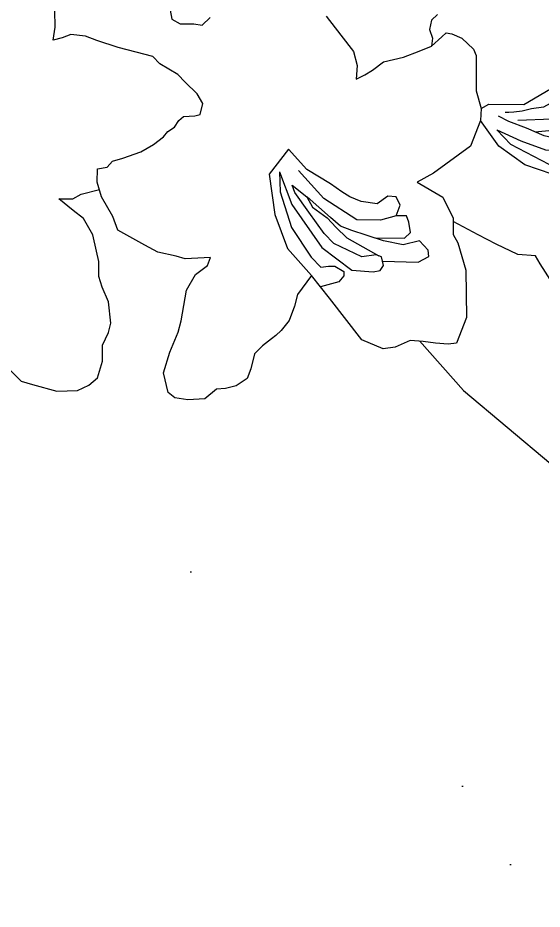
# Model space of a CAD drawing. Header units: millimetres. Extents: x 603916 to 1211550, y 1309898 to 2622648.
# Drawn here: x 604330.14 to 604330.493, y 1311062.444 to 1311063.045 of the extents above; entities that cross this region are included whole.
import ezdxf

# ---------------------------------------------------------------- set-up
doc = ezdxf.new("R2010")
doc.units = ezdxf.units.MM
doc.layers.add('elenarbi-free_blocks', color=7, linetype='Continuous')

# ---------------------------------------------------------------- blocks, each defined once
blk = doc.blocks.new('A$C69433AA9')
at = {"layer": 'elenarbi-free_blocks', "color": 211}
for points in [[(21.218, 14.419), (21.11, 14.321), (21.073, 14.148), (21.129, 13.994), (21.11, 13.849), (21.297, 14.017), (21.376, 14.087), (21.479, 14.069), (21.661, 13.994), (21.871, 13.794), (21.923, 13.677), (21.923, 13.523), (21.923, 13.038), (22.015, 12.717), (22, 12.501), (21.821, 12.031), (21.149, 11.544), (20.85, 11.38), (21.32, 11.108), (21.507, 10.728), (21.507, 10.608), (21.507, 10.429), (21.589, 10.28), (21.733, 9.785), (21.746, 8.925), (21.568, 8.458), (21.416, 8.438), (21.186, 8.458), (20.961, 8.491), (20.724, 8.51), (20.454, 8.385), (20.236, 8.359), (19.847, 8.517), (19.259, 9.274), (18.936, 9.689), (18.679, 9.34), (18.626, 9.129), (18.527, 8.873), (18.382, 8.688), (18.29, 8.596), (18.211, 8.537), (18.045, 8.412), (17.899, 8.264), (17.833, 7.994), (17.767, 7.817), (17.569, 7.685), (17.378, 7.639), (17.213, 7.626), (17.002, 7.448), (16.692, 7.428), (16.455, 7.468), (16.336, 7.566), (16.251, 7.922), (16.363, 8.297), (16.514, 8.66), (16.574, 8.864), (16.666, 9.42), (16.831, 9.703), (17.048, 9.868), (17.101, 10.013), (16.646, 9.986), (16.481, 10.039), (16.145, 10.111), (15.914, 10.237), (15.425, 10.509), (15.333, 10.759), (15.128, 11.114), (15.049, 11.378), (15.056, 11.622), (15.227, 11.654), (15.326, 11.763), (15.511, 11.816), (15.84, 11.928), (16.071, 12.066), (16.249, 12.204), (16.328, 12.297), (16.453, 12.376), (16.526, 12.501), (16.612, 12.573), (16.816, 12.586), (16.915, 12.606), (16.915, 12.606), (16.961, 12.804), (16.862, 12.982), (16.645, 13.192), (16.513, 13.331), (16.182, 13.527), (16.057, 13.659), (15.754, 13.738), (15.431, 13.823), (15.042, 13.948), (14.837, 14.027), (14.567, 14.06), (14.415, 14.001), (14.251, 13.955), (14.251, 13.955), (14.283, 14.192), (14.277, 14.495)], [(16.371, 14.498), (16.403, 14.338), (16.553, 14.255), (16.799, 14.255), (16.95, 14.228), (17.095, 14.368)], [(19.201, 14.392), (19.47, 14.049), (19.698, 13.749), (19.763, 13.494), (19.744, 13.247), (19.744, 13.247), (19.901, 13.325), (20.044, 13.41), (20.24, 13.56), (20.606, 13.645), (20.887, 13.755), (21.11, 13.849)], [(23.547, 11.443), (22.803, 11.696), (22.335, 12.031), (22, 12.501)], [(24.735, 11.878), (24.967, 11.515), (25.135, 10.974), (25.141, 10.46), (25.447, 9.819), (25.514, 9.546), (25.42, 9.441), (25.079, 9.296), (24.661, 9.346), (24.55, 9.379), (24.254, 9.368), (23.825, 9.268), (23.552, 9.379), (23.318, 9.53), (23.082, 9.898), (22.998, 10.042), (22.675, 10.065), (22.285, 10.254), (21.956, 10.427), (21.507, 10.668)], [(13.255, 8.175), (13.668, 7.77), (13.874, 7.711), (14.316, 7.586), (14.692, 7.6), (14.899, 7.696), (15.054, 7.829), (15.142, 8.131), (15.142, 8.425), (15.253, 8.654), (15.297, 8.823), (15.253, 9.206), (15.136, 9.475), (15.077, 9.666), (15.077, 9.939), (15.033, 10.13), (14.967, 10.425), (14.797, 10.72), (14.613, 10.867), (14.355, 11.08), (14.605, 11.08), (14.76, 11.161), (15.089, 11.246)]]:
    blk.add_lwpolyline(points, dxfattribs=at)
at = {"layer": 'elenarbi-free_blocks'}
for points in [[(22.015, 12.717), (22.153, 12.795), (22.788, 12.79), (23.271, 13.072), (23.585, 13.319), (23.674, 13.421), (23.817, 13.596), (23.947, 13.6), (24.018, 13.354), (23.844, 13.162), (23.531, 12.979), (23.437, 12.903), (23.142, 12.742), (22.927, 12.711), (22.758, 12.667), (22.605, 12.649), (22.512, 12.644), (22.449, 12.644)], [(23.29, 12.823), (23.888, 13.058), (24.208, 13.381), (24.318, 13.444), (24.459, 13.509), (24.578, 13.491), (24.628, 13.368), (24.459, 13.205), (24.308, 13.042), (24.192, 12.955), (23.891, 12.782), (23.725, 12.726), (23.303, 12.521), (22.676, 12.496)], [(24.551, 12.566), (24.47, 12.732), (24.309, 12.799), (24.161, 12.746), (24.166, 12.661), (24.13, 12.518), (24.067, 12.406), (23.973, 12.277), (23.616, 12.125), (23.419, 12.16), (23.155, 12.223), (22.833, 12.357), (22.516, 12.478), (22.328, 12.576), (22.328, 12.576)], [(24.578, 12.098), (24.369, 11.873), (24.216, 11.745), (24.117, 11.724), (23.921, 11.66), (23.245, 11.699), (22.552, 12.061), (22.296, 12.331), (22.73, 12.132), (23.181, 11.969), (23.394, 11.951), (23.739, 11.972), (23.977, 12.022), (24.197, 12.128), (24.387, 12.338)], [(22.994, 12.29), (23.611, 12.352), (24.02, 12.341)], [(18.52, 11.978), (18.165, 11.526), (18.272, 10.796), (18.498, 10.179), (18.936, 9.689)], [(20.472, 10.769), (20.542, 10.962), (20.469, 11.116), (20.322, 11.124), (20.125, 10.985), (19.835, 11.031), (19.63, 11.112), (19.483, 11.205), (19.278, 11.352), (18.849, 11.612), (18.52, 11.978)], [(18.356, 11.569), (18.578, 10.973), (19.122, 10.192), (19.666, 9.781), (20.056, 9.754), (20.182, 9.775), (20.24, 9.867), (20.206, 10.024), (20.111, 10.06), (19.847, 10.027), (19.592, 10.146), (19.34, 10.266), (19.162, 10.447), (18.885, 10.834), (18.63, 11.19), (18.587, 11.325), (18.849, 11.113), (18.953, 10.929), (19.22, 10.73), (19.38, 10.558), (19.573, 10.371), (20.158, 10.042)], [(18.356, 11.569), (18.365, 11.207), (18.573, 10.559), (18.932, 10.019), (19.104, 9.835), (19.244, 9.855), (19.361, 9.855), (19.521, 9.757), (19.521, 9.679), (19.431, 9.57), (19.098, 9.482)], [(20.084, 10.37), (20.62, 10.365), (20.728, 10.467), (20.699, 10.653), (20.661, 10.771), (20.472, 10.769), (20.184, 10.691), (19.759, 10.699), (19.159, 11.085), (18.699, 11.591)], [(20.223, 9.945), (20.871, 9.926), (21.064, 10.032), (21.05, 10.146), (20.895, 10.318), (20.596, 10.242), (20.241, 10.318), (19.927, 10.421), (19.669, 10.504), (19.459, 10.583), (19.28, 10.741), (18.859, 11.113)]]:
    blk.add_lwpolyline(points, dxfattribs=at)
at = {"layer": 'elenarbi-free_blocks', "color": 82}
blk.add_lwpolyline([(20.894, 8.501), (21.693, 7.602), (23.279, 6.269), (24.701, 5.609), (25.552, 5.279), (26.402, 5.089), (27.253, 4.975), (27.812, 5.013), (29.107, 5.051), (29.577, 5.14), (30.442, 5.371), (30.523, 5.467), (30.36, 5.605), (30.172, 5.731), (29.966, 5.827), (29.46, 6.431), (28.822, 7.406), (28.239, 7.975), (27.026, 8.944), (26.285, 9.536), (25.595, 9.802), (25.452, 9.802)], dxfattribs=at)

msp = doc.modelspace()

# ---------------------------------------------------------------- hatches: boundary and pattern name
h = msp.add_hatch()
h.set_pattern_fill('AR-SAND', color=83, scale=0.247914, style=0)
h.set_pattern_definition([(37.5, (442910.673, 1001394.8831), (-0.01561694993, 0.4776870328), [0, -0.37682963097, 0, -0.42145419254, 0, -0.4028606252]), (7.5, (442910.673, 1001394.8831), (0.4387528308, 0.6996501713), [0, -0.20328966934, 0, -0.33964249634, 0, -0.13015497122]), (327.5, (442910.3681, 1001394.8831), (0.7720400846, 0.0014029599), [0, -0.12395711545, 0, -0.44624561563, 0, -0.58259844262]), (317.5, (442910.3681, 1001394.8831), (0.7452615652, 0.2175882627), [0, -0.06197855773, 0, -0.29253879247, 0, -0.3346842117])])
h.paths.add_polyline_path([(604332.17257, 1311062.71231), (604326.26208, 1311062.71231), (604326.26208, 1311062.00942), (604332.17257, 1311062.00942)])

# ---------------------------------------------------------------- block references
at = {"xscale": 0.03718713462861212, "yscale": 0.03718713462861212, "zscale": 0.03718713462861212}
msp.add_blockref('A$C69433AA9', (604329.63362, 1311062.51093), dxfattribs=at)

doc.saveas('drawing.dxf')
